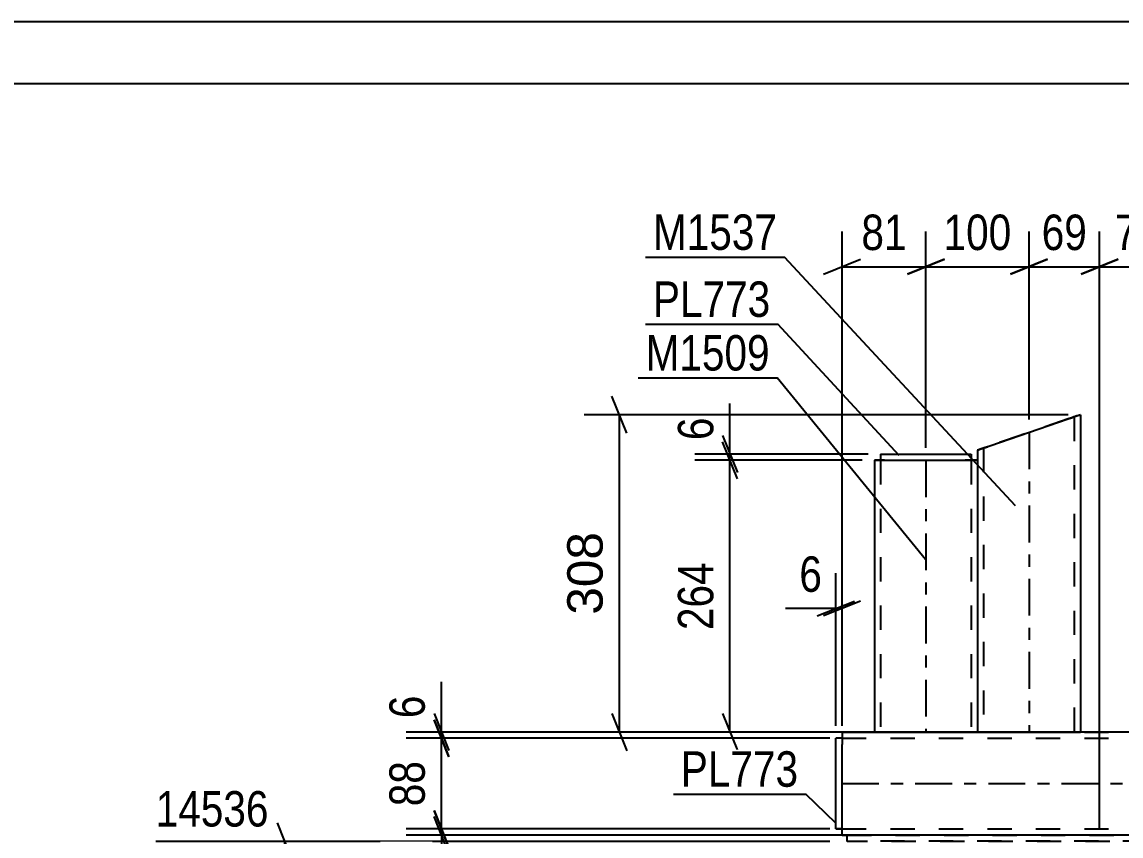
# Model space of a CAD drawing. Header units: millimetres. Extents: x -212 to 629, y -168 to 426.
# Drawn here: x 101.7 to 190.6, y 360.3 to 426.1 of the extents above; entities that cross this region are included whole.
import ezdxf

# ---------------------------------------------------------------- set-up
doc = ezdxf.new("R2010")
doc.units = ezdxf.units.MM
doc.linetypes.add('DXK_LINE_DOT2', pattern=[3.9198, 1.9599, -1.9599])
doc.linetypes.add('DXK_LINE_DOT3', pattern=[5.9187, 2.979, -0.9799, 0.9799, -0.9799])
doc.styles.add('Arial', font='ARIAL.TTF', dxfattribs={"height": 0.2})
doc.styles.add('Arial Narrow', font='ARIALN.TTF', dxfattribs={"height": 0.2})

# ---------------------------------------------------------------- blocks, each defined once
blk = doc.blocks.new('Unknown-284936395-1134')
at = {"color": 5, "linetype": 'Continuous'}
for p, q in [((628.962, 426.103), (-212.038, 426.103)), ((623.962, 421.103), (-207.038, 421.103))]:
    blk.add_line(p, q, dxfattribs=at)
blk = doc.blocks.new('Part-284936395-3283 - 3262')
at = {"color": 2, "linetype": 'Continuous'}
for p, q in [((209.314, 360.34), (168.48, 360.34)), ((168.48, 359.84), (168.48, 360.34)), ((209.314, 359.84), (209.314, 360.34)), ((168.48, 359.84), (169.39, 359.84)), ((209.314, 359.84), (208.404, 359.84))]:
    blk.add_line(p, q, dxfattribs=at)
at = {"color": 7, "linetype": 'DXK_LINE_DOT2'}
for p, q in [((168.48, 360.333), (209.314, 360.333)), ((168.48, 359.833), (168.48, 359.84)), ((168.48, 359.833), (168.48, 359.84)), ((209.314, 359.833), (168.48, 359.833)), ((208.404, 359.84), (169.39, 359.84)), ((209.314, 359.833), (209.314, 359.84)), ((209.314, 359.84), (209.314, 359.833))]:
    blk.add_line(p, q, dxfattribs=at)
blk = doc.blocks.new('Part-284936395-18958 - 3262')
at = {"color": 2, "linetype": 'Continuous'}
for p, q in [((171.185, 391.16), (171.185, 390.66)), ((171.185, 391.16), (178.518, 391.16)), ((178.518, 391.16), (178.518, 390.66))]:
    blk.add_line(p, q, dxfattribs=at)
at = {"color": 7, "linetype": 'DXK_LINE_DOT2'}
for p, q in [((171.185, 391.159), (178.518, 391.159)), ((171.185, 390.66), (171.185, 390.659)), ((171.185, 390.659), (171.185, 390.66)), ((171.185, 390.66), (178.518, 390.66)), ((171.185, 390.659), (178.518, 390.659)), ((178.518, 390.659), (178.518, 390.66)), ((178.518, 390.66), (178.518, 390.659))]:
    blk.add_line(p, q, dxfattribs=at)
blk = doc.blocks.new('Part-284936395-3426 - 3262')
at = {"color": 2, "linetype": 'Continuous'}
for p, q in [((168.064, 368.67), (168.064, 367.671)), ((168.064, 368.67), (170.685, 368.67)), ((190.858, 368.67), (187.351, 368.67)), ((209.73, 368.67), (207.525, 368.67)), ((209.73, 368.67), (209.73, 368.594)), ((209.73, 368.594), (209.73, 360.337)), ((168.064, 360.413), (168.064, 367.671)), ((168.064, 360.337), (168.064, 360.413)), ((168.064, 360.337), (168.48, 360.337)), ((168.064, 360.336), (168.48, 360.336)), ((209.73, 360.337), (209.314, 360.337)), ((209.73, 360.336), (209.314, 360.336))]:
    blk.add_line(p, q, dxfattribs=at)
at = {"color": 7, "linetype": 'DXK_LINE_DOT2'}
for p, q in [((168.064, 368.669), (168.064, 368.67)), ((168.064, 368.669), (209.73, 368.669)), ((168.064, 368.169), (168.064, 368.17)), ((168.064, 368.17), (209.73, 368.17)), ((168.064, 368.17), (168.064, 368.132)), ((168.064, 368.169), (209.73, 368.169)), ((168.064, 368.132), (168.064, 367.862)), ((170.685, 368.67), (187.351, 368.67)), ((207.525, 368.67), (190.858, 368.67)), ((209.73, 368.669), (209.73, 368.67)), ((209.73, 368.169), (209.73, 368.17)), ((209.73, 368.131), (209.73, 368.169)), ((168.064, 361.336), (168.064, 361.337)), ((168.064, 361.337), (168.064, 361.337)), ((168.064, 361.337), (168.064, 361.336)), ((209.73, 361.337), (209.73, 361.336)), ((209.73, 361.337), (209.73, 361.337)), ((209.73, 361.337), (209.73, 361.336)), ((168.064, 360.836), (168.064, 360.837)), ((168.064, 360.837), (209.73, 360.837)), ((168.064, 360.836), (209.73, 360.836)), ((168.064, 360.336), (168.064, 360.337)), ((168.064, 360.337), (168.064, 360.336)), ((209.314, 360.337), (168.48, 360.337)), ((209.314, 360.336), (168.48, 360.336)), ((209.73, 360.836), (209.73, 360.837)), ((209.73, 360.336), (209.73, 360.337)), ((209.73, 360.337), (209.73, 360.336))]:
    blk.add_line(p, q, dxfattribs=at)
at = {"color": 7, "linetype": 'DXK_LINE_DOT3'}
blk.add_line((168.064, 364.503), (209.73, 364.503), dxfattribs=at)
blk = doc.blocks.new('Part-284936395-3446 - 3262')
at = {"color": 2, "linetype": 'Continuous'}
for p, q in [((168.064, 368.171), (167.564, 368.171)), ((167.564, 360.837), (167.564, 368.171)), ((168.064, 360.837), (167.564, 360.837)), ((167.564, 360.836), (168.064, 360.836))]:
    blk.add_line(p, q, dxfattribs=at)
at = {"color": 7, "linetype": 'DXK_LINE_DOT2'}
for p, q in [((168.064, 368.169), (167.564, 368.169)), ((168.064, 360.836), (168.064, 368.171)), ((167.564, 360.837), (167.564, 360.836)), ((167.564, 360.836), (167.564, 360.837)), ((168.064, 360.836), (168.064, 360.837))]:
    blk.add_line(p, q, dxfattribs=at)
blk = doc.blocks.new('Part-284936395-3471 - 3262')
at = {"color": 2, "linetype": 'Continuous'}
for p, q in [((170.685, 390.66), (170.685, 368.67)), ((170.685, 390.66), (170.761, 390.66)), ((170.761, 390.66), (170.978, 390.66)), ((170.978, 390.66), (171.302, 390.66)), ((171.302, 390.66), (171.685, 390.66)), ((171.685, 390.66), (178.018, 390.66)), ((178.018, 390.66), (178.401, 390.66)), ((178.401, 390.66), (178.725, 390.66)), ((178.725, 390.66), (178.942, 390.66)), ((178.942, 390.66), (179.018, 390.66)), ((179.018, 390.66), (179.018, 368.67)), ((170.761, 368.67), (170.685, 368.67)), ((170.978, 368.671), (170.761, 368.67)), ((171.302, 368.671), (170.978, 368.671)), ((171.685, 368.671), (171.302, 368.671)), ((171.685, 368.671), (178.018, 368.671)), ((178.401, 368.671), (178.018, 368.671)), ((178.725, 368.671), (178.401, 368.671)), ((178.942, 368.67), (178.725, 368.671)), ((179.018, 368.67), (178.942, 368.67))]:
    blk.add_line(p, q, dxfattribs=at)
at = {"color": 7, "linetype": 'DXK_LINE_DOT2'}
for p, q in [((170.685, 390.659), (170.685, 390.66)), ((170.761, 390.659), (170.685, 390.659)), ((170.978, 390.659), (170.761, 390.659)), ((171.223, 390.659), (170.978, 390.659)), ((171.185, 390.659), (171.185, 390.66)), ((171.185, 390.66), (171.185, 368.669)), ((171.223, 390.66), (171.185, 390.66)), ((171.185, 390.659), (171.223, 390.659)), ((171.331, 390.66), (171.223, 390.66)), ((171.223, 390.659), (171.302, 390.659)), ((171.493, 390.659), (171.223, 390.659)), ((171.302, 390.659), (171.331, 390.659)), ((171.493, 390.66), (171.331, 390.66)), ((171.331, 390.659), (171.493, 390.659)), ((171.493, 390.66), (178.209, 390.66)), ((171.493, 390.659), (178.018, 390.659)), ((171.493, 390.659), (178.209, 390.659)), ((178.372, 390.659), (178.018, 390.659)), ((178.372, 390.66), (178.209, 390.66)), ((178.209, 390.659), (178.372, 390.659)), ((178.48, 390.66), (178.372, 390.66)), ((178.372, 390.659), (178.48, 390.659)), ((178.725, 390.659), (178.372, 390.659)), ((178.518, 390.66), (178.48, 390.66)), ((178.48, 390.659), (178.518, 390.659)), ((178.518, 390.659), (178.518, 390.66)), ((178.518, 390.66), (178.518, 368.669)), ((178.942, 390.659), (178.725, 390.659)), ((179.018, 390.659), (178.942, 390.659)), ((179.018, 390.659), (179.018, 390.66)), ((170.685, 368.67), (170.685, 368.669)), ((170.685, 368.669), (170.685, 368.67)), ((170.685, 368.669), (170.761, 368.669)), ((170.761, 368.669), (170.978, 368.669)), ((170.978, 368.669), (171.302, 368.669)), ((171.185, 368.67), (171.223, 368.67)), ((171.223, 368.669), (171.185, 368.669)), ((171.223, 368.67), (171.302, 368.67)), ((171.331, 368.669), (171.223, 368.669)), ((171.302, 368.67), (171.331, 368.67)), ((171.302, 368.669), (171.493, 368.669)), ((171.331, 368.67), (171.493, 368.671)), ((171.493, 368.669), (171.331, 368.669)), ((171.493, 368.671), (178.209, 368.671)), ((171.493, 368.669), (178.018, 368.669)), ((171.493, 368.669), (178.209, 368.669)), ((178.018, 368.669), (178.401, 368.669)), ((178.209, 368.671), (178.372, 368.67)), ((178.372, 368.669), (178.209, 368.669)), ((178.372, 368.67), (178.48, 368.67)), ((178.48, 368.669), (178.372, 368.669)), ((178.401, 368.669), (178.725, 368.669)), ((178.48, 368.67), (178.518, 368.67)), ((178.518, 368.669), (178.48, 368.669)), ((178.725, 368.669), (178.942, 368.669)), ((178.942, 368.669), (179.018, 368.669)), ((179.018, 368.67), (179.018, 368.669)), ((179.018, 368.669), (179.018, 368.67))]:
    blk.add_line(p, q, dxfattribs=at)
at = {"color": 7, "linetype": 'DXK_LINE_DOT3'}
blk.add_line((174.851, 390.659), (174.851, 368.67), dxfattribs=at)
blk = doc.blocks.new('Part-284936395-3558 - 3262')
at = {"color": 7, "linetype": 'DXK_LINE_DOT2'}
for p, q in [((186.543, 394.063), (179.827, 391.751)), ((186.543, 394.062), (179.827, 391.75)), ((186.351, 393.996), (179.827, 391.749)), ((186.705, 394.117), (186.351, 393.996)), ((186.705, 394.119), (186.543, 394.063)), ((186.543, 394.062), (186.705, 394.118)), ((187.058, 394.239), (186.705, 394.117)), ((186.813, 394.156), (186.705, 394.119)), ((186.705, 394.118), (186.813, 394.155)), ((186.851, 394.169), (186.813, 394.156)), ((186.813, 394.155), (186.851, 394.168)), ((186.851, 394.168), (186.851, 394.169)), ((186.851, 394.169), (186.851, 368.669)), ((187.275, 394.314), (187.058, 394.239)), ((187.351, 394.34), (187.275, 394.314)), ((187.351, 394.34), (187.351, 394.341)), ((179.094, 391.497), (179.018, 391.471)), ((179.018, 391.471), (179.018, 391.472)), ((179.311, 391.572), (179.094, 391.497)), ((179.556, 391.656), (179.311, 391.572)), ((179.556, 391.658), (179.518, 391.645)), ((179.518, 391.643), (179.556, 391.656)), ((179.518, 391.643), (179.518, 391.645)), ((179.518, 391.645), (179.518, 368.669)), ((179.827, 391.749), (179.556, 391.656)), ((179.556, 391.656), (179.664, 391.694)), ((179.635, 391.685), (179.556, 391.658)), ((179.827, 391.751), (179.635, 391.685)), ((179.664, 391.694), (179.827, 391.75)), ((179.018, 368.67), (179.018, 368.669)), ((179.018, 368.669), (179.018, 368.67)), ((179.018, 368.669), (179.094, 368.669)), ((179.094, 368.669), (179.311, 368.669)), ((179.311, 368.669), (179.635, 368.669)), ((179.518, 368.67), (179.556, 368.67)), ((179.556, 368.669), (179.518, 368.669)), ((179.556, 368.67), (179.635, 368.67)), ((179.664, 368.669), (179.556, 368.669)), ((179.635, 368.67), (179.664, 368.67)), ((179.635, 368.669), (179.827, 368.669)), ((179.664, 368.67), (179.827, 368.671)), ((179.827, 368.669), (179.664, 368.669)), ((179.827, 368.671), (186.543, 368.671)), ((179.827, 368.669), (186.351, 368.669)), ((179.827, 368.669), (186.543, 368.669)), ((186.351, 368.669), (186.734, 368.669)), ((186.543, 368.671), (186.705, 368.67)), ((186.705, 368.669), (186.543, 368.669)), ((186.705, 368.67), (186.813, 368.67)), ((186.813, 368.669), (186.705, 368.669)), ((186.734, 368.669), (187.058, 368.669)), ((186.813, 368.67), (186.851, 368.67)), ((186.851, 368.669), (186.813, 368.669)), ((187.058, 368.669), (187.275, 368.669)), ((187.275, 368.669), (187.351, 368.669)), ((187.351, 368.67), (187.351, 368.669)), ((187.351, 368.669), (187.351, 368.67))]:
    blk.add_line(p, q, dxfattribs=at)
at = {"color": 2, "linetype": 'Continuous'}
for p, q in [((180.018, 391.817), (186.351, 393.997)), ((186.351, 393.997), (186.734, 394.129)), ((186.734, 394.129), (187.058, 394.241)), ((187.058, 394.241), (187.275, 394.315)), ((187.275, 394.315), (187.351, 394.341)), ((187.351, 394.341), (187.351, 368.67)), ((179.018, 391.472), (179.094, 391.499)), ((179.018, 391.472), (179.018, 368.67)), ((179.094, 391.499), (179.311, 391.573)), ((179.311, 391.573), (179.635, 391.685)), ((179.635, 391.685), (180.018, 391.817)), ((179.094, 368.67), (179.018, 368.67)), ((179.311, 368.671), (179.094, 368.67)), ((179.635, 368.671), (179.311, 368.671)), ((180.018, 368.671), (179.635, 368.671)), ((180.018, 368.671), (186.351, 368.671)), ((186.734, 368.671), (186.351, 368.671)), ((187.058, 368.671), (186.734, 368.671)), ((187.275, 368.67), (187.058, 368.671)), ((187.351, 368.67), (187.275, 368.67))]:
    blk.add_line(p, q, dxfattribs=at)
at = {"color": 7, "linetype": 'DXK_LINE_DOT3'}
blk.add_line((183.185, 392.906), (183.185, 368.67), dxfattribs=at)
blk = doc.blocks.new('StraightDimension-284936395-25139 - 3262')
at = {"color": 7, "linetype": 'Continuous'}
for p, q in [((159.001, 391.16), (159.001, 395.238)), ((159.001, 391.16), (159.001, 395.238)), ((158.401, 392.66), (159.601, 389.66)), ((159.601, 389.16), (158.401, 392.16)), ((170.185, 391.16), (156.151, 391.16)), ((159.001, 390.66), (159.001, 391.16)), ((169.685, 390.66), (156.151, 390.66))]:
    blk.add_line(p, q, dxfattribs=at)
at = {"color": 0}
blk.add_wipeout([(158.251, 394.713), (154.051, 394.713), (154.051, 391.685), (158.251, 391.685)], dxfattribs=at)
at = {"color": 3, "style": 'Arial Narrow'}
blk.add_text('6', height=2.863, rotation=90.00021, dxfattribs=at).set_placement((157.651, 392.285))
blk = doc.blocks.new('StraightDimension-284936395-24950 - 3262')
at = {"color": 7, "linetype": 'Continuous'}
for p, q in [((168.064, 369.671), (168.064, 409.16)), ((174.851, 391.659), (174.851, 409.16)), ((166.564, 405.71), (169.564, 406.91)), ((168.064, 406.31), (174.851, 406.31)), ((176.351, 406.91), (173.351, 405.71))]:
    blk.add_line(p, q, dxfattribs=at)
at = {"color": 0}
blk.add_wipeout([(173.886, 407.06), (173.886, 411.26), (169.029, 411.26), (169.029, 407.06)], dxfattribs=at)
at = {"color": 3, "style": 'Arial Narrow'}
blk.add_text('81', height=2.8633, dxfattribs=at).set_placement((169.629, 407.66))
blk = doc.blocks.new('StraightDimension-284936395-3690 - 3262')
at = {"color": 7, "linetype": 'Continuous'}
for p, q in [((123.591, 358.336), (122.391, 361.336)), ((167.064, 359.836), (112.55, 359.836)), ((122.991, 340.105), (122.991, 359.836)), ((122.391, 341.605), (123.591, 338.605)), ((167.064, 340.105), (112.55, 340.105))]:
    blk.add_line(p, q, dxfattribs=at)
at = {"color": 0}
blk.add_wipeout([(122.241, 353.313), (118.041, 353.313), (118.041, 346.629), (122.241, 346.629)], dxfattribs=at)
at = {"color": 3, "style": 'Arial Narrow'}
blk.add_text('237', height=2.8633, rotation=90.00021, dxfattribs=at).set_placement((121.641, 347.229))
at = {"color": 0, "linetype": 'Continuous'}
blk.add_wipeout([(122.291, 360.436), (122.291, 364.636), (111.95, 364.636), (111.95, 360.436)], dxfattribs=at)
at = {"color": 3, "linetype": 'Continuous', "style": 'Arial Narrow'}
blk.add_text('14536', height=2.8633, dxfattribs=at).set_placement((112.55, 361.036))
blk = doc.blocks.new('StraightDimension-284936395-3787 - 3262')
at = {"color": 7, "linetype": 'Continuous'}
for p, q in [((135.666, 368.671), (135.666, 372.749)), ((135.666, 368.671), (135.666, 372.749)), ((135.066, 370.171), (136.266, 367.171)), ((136.266, 366.67), (135.066, 369.67)), ((208.73, 368.671), (132.816, 368.671)), ((167.064, 368.17), (132.816, 368.17)), ((135.666, 368.17), (135.666, 368.671))]:
    blk.add_line(p, q, dxfattribs=at)
at = {"color": 0}
blk.add_wipeout([(134.916, 372.224), (130.716, 372.224), (130.716, 369.196), (134.916, 369.196)], dxfattribs=at)
at = {"color": 3, "style": 'Arial Narrow'}
blk.add_text('6', height=2.863, rotation=90.00021, dxfattribs=at).set_placement((134.316, 369.796))
blk = doc.blocks.new('StraightDimension-284936395-3793 - 3262')
at = {"color": 7, "linetype": 'Continuous'}
for p, q in [((135.066, 369.67), (136.266, 366.67)), ((167.064, 368.17), (132.816, 368.17)), ((135.666, 360.836), (135.666, 368.17)), ((136.266, 359.336), (135.066, 362.336)), ((167.064, 360.836), (132.816, 360.836))]:
    blk.add_line(p, q, dxfattribs=at)
at = {"color": 0}
blk.add_wipeout([(134.916, 366.931), (130.716, 366.931), (130.716, 362.075), (134.916, 362.075)], dxfattribs=at)
at = {"color": 3, "style": 'Arial Narrow'}
blk.add_text('88', height=2.8633, rotation=90.00021, dxfattribs=at).set_placement((134.316, 362.675))
blk = doc.blocks.new('StraightDimension-284936395-3797 - 3262')
at = {"color": 7, "linetype": 'Continuous'}
for p, q in [((135.066, 362.336), (136.266, 359.336)), ((136.266, 358.836), (135.066, 361.836)), ((167.064, 360.836), (132.816, 360.836)), ((208.73, 360.336), (132.816, 360.336)), ((135.666, 360.336), (135.666, 360.836)), ((135.666, 360.336), (135.666, 356.258)), ((135.666, 360.336), (135.666, 356.258))]:
    blk.add_line(p, q, dxfattribs=at)
at = {"color": 0}
blk.add_wipeout([(134.916, 359.811), (130.716, 359.811), (130.716, 356.783), (134.916, 356.783)], dxfattribs=at)
at = {"color": 3, "style": 'Arial Narrow'}
blk.add_text('6', height=2.863, rotation=90.00021, dxfattribs=at).set_placement((134.316, 357.383))
blk = doc.blocks.new('StraightDimension-284936395-3859 - 3262')
at = {"color": 7, "linetype": 'Continuous'}
for p, q in [((167.564, 369.171), (167.564, 381.518)), ((168.064, 369.17), (168.064, 381.518)), ((166.064, 378.068), (169.064, 379.268)), ((169.564, 379.268), (166.564, 378.068)), ((167.564, 378.668), (163.485, 378.668)), ((167.564, 378.668), (163.485, 378.668)), ((167.564, 378.668), (168.064, 378.668))]:
    blk.add_line(p, q, dxfattribs=at)
at = {"color": 0}
blk.add_wipeout([(167.039, 379.418), (167.039, 383.618), (164.01, 383.618), (164.01, 379.418)], dxfattribs=at)
at = {"color": 3, "style": 'Arial Narrow'}
blk.add_text('6', height=2.863, dxfattribs=at).set_placement((164.61, 380.018))
blk = doc.blocks.new('StraightDimension-284936395-24947 - 3262')
at = {"color": 7, "linetype": 'Continuous'}
for p, q in [((188.897, 360.84), (188.897, 409.16)), ((195.025, 393.811), (195.025, 409.16)), ((187.397, 405.71), (190.397, 406.91)), ((188.897, 406.31), (195.025, 406.31)), ((196.525, 406.91), (193.525, 405.71))]:
    blk.add_line(p, q, dxfattribs=at)
at = {"color": 0}
blk.add_wipeout([(194.389, 407.06), (194.389, 411.26), (189.533, 411.26), (189.533, 407.06)], dxfattribs=at)
at = {"color": 3, "style": 'Arial Narrow'}
blk.add_text('74', height=2.8633, dxfattribs=at).set_placement((190.133, 407.66))
blk = doc.blocks.new('StraightDimension-284936395-24948 - 3262')
at = {"color": 7, "linetype": 'Continuous'}
for p, q in [((183.185, 393.962), (183.185, 409.16)), ((188.897, 360.84), (188.897, 409.16)), ((181.685, 405.71), (184.685, 406.91)), ((183.185, 406.31), (188.897, 406.31)), ((190.397, 406.91), (187.397, 405.71))]:
    blk.add_line(p, q, dxfattribs=at)
at = {"color": 0}
blk.add_wipeout([(188.469, 407.06), (188.469, 411.26), (183.613, 411.26), (183.613, 407.06)], dxfattribs=at)
at = {"color": 3, "style": 'Arial Narrow'}
blk.add_text('69', height=2.8633, dxfattribs=at).set_placement((184.213, 407.66))
blk = doc.blocks.new('StraightDimension-284936395-24949 - 3262')
at = {"color": 7, "linetype": 'Continuous'}
for p, q in [((174.851, 391.659), (174.851, 409.16)), ((183.185, 393.962), (183.185, 409.16)), ((173.351, 405.71), (176.351, 406.91)), ((174.851, 406.31), (183.185, 406.31)), ((184.685, 406.91), (181.685, 405.71))]:
    blk.add_line(p, q, dxfattribs=at)
at = {"color": 0}
blk.add_wipeout([(182.36, 407.06), (182.36, 411.26), (175.676, 411.26), (175.676, 407.06)], dxfattribs=at)
at = {"color": 3, "style": 'Arial Narrow'}
blk.add_text('100', height=2.8633, dxfattribs=at).set_placement((176.276, 407.66))
blk = doc.blocks.new('StraightDimension-284936395-25140 - 3262')
at = {"color": 7, "linetype": 'Continuous'}
for p, q in [((159.601, 389.16), (158.401, 392.16)), ((169.685, 390.66), (156.151, 390.66)), ((159.001, 368.671), (159.001, 390.66)), ((158.401, 370.171), (159.601, 367.171)), ((169.685, 368.671), (156.151, 368.671))]:
    blk.add_line(p, q, dxfattribs=at)
at = {"color": 0}
blk.add_wipeout([(158.251, 383.008), (154.051, 383.008), (154.051, 376.323), (158.251, 376.323)], dxfattribs=at)
at = {"color": 3, "style": 'Arial Narrow'}
blk.add_text('264', height=2.8633, rotation=90.00021, dxfattribs=at).set_placement((157.651, 376.923))
blk = doc.blocks.new('StraightDimension-284936395-33933 - 3262')
at = {"color": 7, "linetype": 'Continuous'}
for p, q in [((150.651, 392.841), (149.451, 395.841)), ((186.351, 394.341), (147.201, 394.341)), ((150.051, 368.67), (150.051, 394.341)), ((149.451, 370.17), (150.651, 367.17)), ((169.685, 368.67), (147.201, 368.67))]:
    blk.add_line(p, q, dxfattribs=at)
at = {"color": 0}
blk.add_wipeout([(149.301, 385.441), (145.101, 385.441), (145.101, 377.57), (149.301, 377.57)], dxfattribs=at)
at = {"color": 3, "style": 'Arial'}
blk.add_text('308', height=2.8652, rotation=90.00021, dxfattribs=at).set_placement((148.701, 378.17))
blk = doc.blocks.new('Mark-284936395-3442 - 3262')
at = {"color": 30, "linetype": 'Continuous'}
for p in [(154.423, 363.654), (167.564, 361.297)]:
    blk.add_line(p, (165.127, 363.654), dxfattribs=at)
at = {"color": 0}
blk.add_wipeout([(164.527, 364.254), (164.527, 367.254), (155.023, 367.254), (155.023, 364.254)], dxfattribs=at)
blk.add_wipeout([(164.527, 364.254), (164.527, 367.254), (155.023, 367.254), (155.023, 364.254)], dxfattribs=at)
at = {"color": 3, "style": 'Arial Narrow'}
blk.add_text('PL773', height=2.8633, dxfattribs=at).set_placement((155.023, 364.254))
blk = doc.blocks.new('Mark-284936395-24889 - 3262')
at = {"color": 30, "linetype": 'Continuous'}
for p in [(152.169, 401.655), (172.676, 391.035)]:
    blk.add_line(p, (162.873, 401.655), dxfattribs=at)
at = {"color": 0}
blk.add_wipeout([(162.273, 402.255), (162.273, 405.255), (152.769, 405.255), (152.769, 402.255)], dxfattribs=at)
blk.add_wipeout([(162.273, 402.255), (162.273, 405.255), (152.769, 405.255), (152.769, 402.255)], dxfattribs=at)
at = {"color": 3, "style": 'Arial Narrow'}
blk.add_text('PL773', height=2.8633, dxfattribs=at).set_placement((152.769, 402.255))
blk = doc.blocks.new('Mark-284936395-3467 - 3262')
at = {"color": 30, "linetype": 'Continuous'}
for p in [(151.575, 397.314), (174.813, 382.623)]:
    blk.add_line(p, (162.827, 397.314), dxfattribs=at)
at = {"color": 0}
blk.add_wipeout([(162.227, 397.914), (162.227, 400.914), (152.175, 400.914), (152.175, 397.914)], dxfattribs=at)
blk.add_wipeout([(162.227, 397.914), (162.227, 400.914), (152.175, 400.914), (152.175, 397.914)], dxfattribs=at)
at = {"color": 3, "style": 'Arial Narrow'}
blk.add_text('M1509', height=2.8633, dxfattribs=at).set_placement((152.175, 397.914))
blk = doc.blocks.new('Mark-284936395-3554 - 3262')
at = {"color": 30, "linetype": 'Continuous'}
for p in [(152.169, 407.074), (182.103, 386.958)]:
    blk.add_line(p, (163.42, 407.074), dxfattribs=at)
at = {"color": 0}
blk.add_wipeout([(162.82, 407.674), (162.82, 410.674), (152.769, 410.674), (152.769, 407.674)], dxfattribs=at)
blk.add_wipeout([(162.82, 407.674), (162.82, 410.674), (152.769, 410.674), (152.769, 407.674)], dxfattribs=at)
at = {"color": 3, "style": 'Arial Narrow'}
blk.add_text('M1537', height=2.8633, dxfattribs=at).set_placement((152.769, 407.674))

msp = doc.modelspace()

# ---------------------------------------------------------------- block references
for name in ['Unknown-284936395-1134', 'Part-284936395-3558 - 3262', 'Part-284936395-18958 - 3262', 'Part-284936395-3471 - 3262', 'Part-284936395-3446 - 3262', 'Part-284936395-3426 - 3262', 'Part-284936395-3283 - 3262']:
    msp.add_blockref(name, (0, 0))

# ---------------------------------------------------------------- next in the draw order: block references
for name in ['StraightDimension-284936395-25139 - 3262', 'StraightDimension-284936395-3690 - 3262']:
    msp.add_blockref(name, (0, 0))

# ---------------------------------------------------------------- next in the draw order: block references
msp.add_blockref('StraightDimension-284936395-24950 - 3262', (0, 0))

# ---------------------------------------------------------------- next in the draw order: block references
msp.add_blockref('StraightDimension-284936395-3787 - 3262', (0, 0))

# ---------------------------------------------------------------- next in the draw order: block references
msp.add_blockref('StraightDimension-284936395-3793 - 3262', (0, 0))

# ---------------------------------------------------------------- next in the draw order: block references
for name in ['StraightDimension-284936395-3859 - 3262', 'StraightDimension-284936395-3797 - 3262']:
    msp.add_blockref(name, (0, 0))

# ---------------------------------------------------------------- next in the draw order: block references
for name in ['StraightDimension-284936395-24947 - 3262', 'StraightDimension-284936395-25140 - 3262']:
    msp.add_blockref(name, (0, 0))

# ---------------------------------------------------------------- next in the draw order: block references
msp.add_blockref('StraightDimension-284936395-24948 - 3262', (0, 0))

# ---------------------------------------------------------------- next in the draw order: block references
msp.add_blockref('StraightDimension-284936395-24949 - 3262', (0, 0))

# ---------------------------------------------------------------- next in the draw order: block references
msp.add_blockref('StraightDimension-284936395-33933 - 3262', (0, 0))

# ---------------------------------------------------------------- next in the draw order: block references
for name in ['Mark-284936395-24889 - 3262', 'Mark-284936395-3442 - 3262']:
    msp.add_blockref(name, (0, 0))

# ---------------------------------------------------------------- next in the draw order: block references
msp.add_blockref('Mark-284936395-3467 - 3262', (0, 0))

# ---------------------------------------------------------------- next in the draw order: block references
msp.add_blockref('Mark-284936395-3554 - 3262', (0, 0))

doc.saveas('drawing.dxf')
